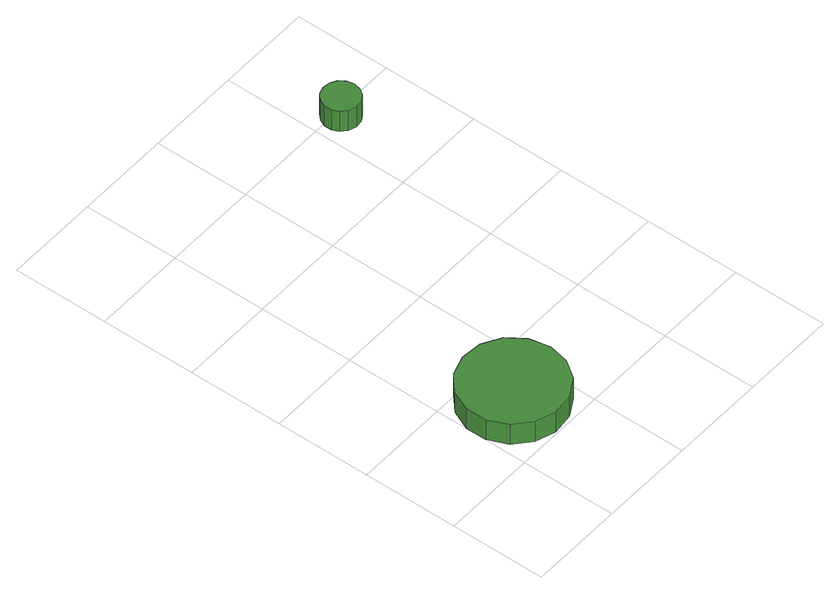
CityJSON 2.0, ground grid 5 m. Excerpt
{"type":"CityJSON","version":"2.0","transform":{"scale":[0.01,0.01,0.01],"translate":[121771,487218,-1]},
"CityObjects":{
"tree1":{"type":"SolitaryVegetationObject","attributes":{"function":"something"},"geometry":[{"type":"MultiSurface","lod":"1","boundaries":[[[0,1,2,3,4,5,6,7,8,9,10,11,12,13,14]],[[15,16,17,18,19,20,21,22,23,24,25,26,27,28,29]],[[0,29,28,1]],[[1,28,27,2]],[[2,27,26,3]],[[3,26,25,4]],[[4,25,24,5]],[[5,24,23,6]],[[6,23,22,7]],[[7,22,21,8]],[[8,21,20,9]],[[9,20,19,10]],[[10,19,18,11]],[[11,18,17,12]],[[12,17,16,13]],[[13,16,15,14]],[[14,15,29,0]]]}]},
"tree2":{"type":"SolitaryVegetationObject","attributes":{"function":"something"},"geometry":[{"type":"MultiSurface","lod":"1","boundaries":[[[30,31,32,33,34,35,36,37,38,39,40,41,42,43,44]],[[45,46,47,48,49,50,51,52,53,54,55,56,57,58,59]],[[30,59,58,31]],[[31,58,57,32]],[[32,57,56,33]],[[33,56,55,34]],[[34,55,54,35]],[[35,54,53,36]],[[36,53,52,37]],[[37,52,51,38]],[[38,51,50,39]],[[39,50,49,40]],[[40,49,48,41]],[[41,48,47,42]],[[42,47,46,43]],[[43,46,45,44]],[[44,45,59,30]]]}]}
},
"vertices":[
[534,279,190],[510,389,190],[445,479,190],[348,535,190],[237,546,190],[131,512,190],[48,437,190],[3,335,190],[3,224,190],[48,122,190],[131,47,190],[237,12,190],[348,24,190],[445,80,190],[510,170,190],[510,170,61],[445,80,61],[348,24,61],[237,12,61],[131,47,61],[48,122,61],[3,224,61],[3,335,61],[48,437,61],[131,512,61],[237,546,61],[348,535,61],[445,479,61],[510,389,61],[534,279,61],
[1231,1965,203],[1222,2004,203],[1199,2036,203],[1164,2056,203],[1124,2060,203],[1086,2048,203],[1057,2021,203],[1041,1985,203],[1041,1945,203],[1057,1908,203],[1086,1882,203],[1124,1869,203],[1164,1873,203],[1199,1893,203],[1222,1926,203],[1222,1926,74],[1199,1893,74],[1164,1873,74],[1124,1869,74],[1086,1882,74],[1057,1908,74],[1041,1945,74],[1041,1985,74],[1057,2021,74],[1086,2048,74],[1124,2060,74],[1164,2056,74],[1199,2036,74],[1222,2004,74],[1231,1965,74]
]}
